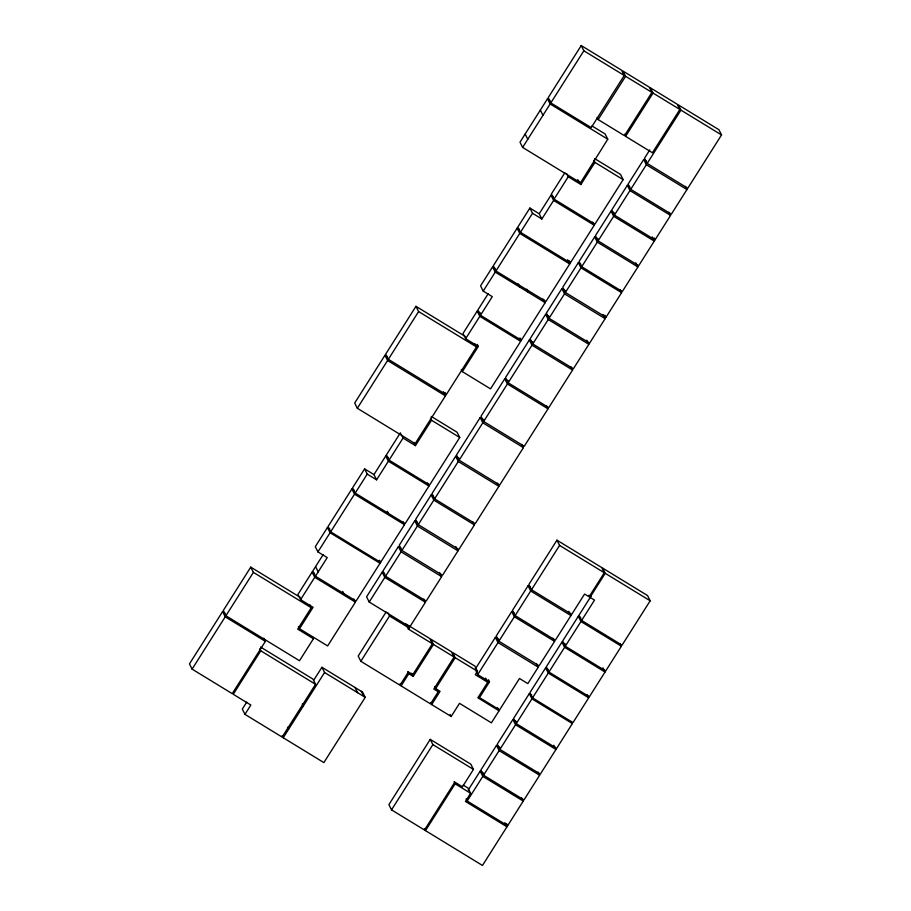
<?xml version="1.0" encoding="UTF-8"?>
<svg xmlns="http://www.w3.org/2000/svg" width="911" height="911" viewBox="0 0 911 911"><rect width="100%" height="100%" fill="white"/><g stroke="black" fill="none" stroke-linecap="round" stroke-linejoin="round"><path stroke-width="1.37" d="M323.086 554.742L312.815 570.992L315.457 576.23L356.076 601.066L380.024 563.271L378.976 561.176M315.457 576.23L327.231 557.6L317.928 551.918L315.297 546.68L327.436 527.503L329.816 528.961M224.949 613.035L222.591 611.588L189.454 663.88L192.084 669.118L232.237 693.658L265.374 641.367L263.791 638.224M300.175 597.331L250.764 567.132L223.275 610.518L225.905 615.756L299.503 660.737L313.441 638.736L312.393 636.641M387.357 356.759L384.954 355.279L354.686 403.038L357.328 408.276L415.165 443.634L445.433 395.875L443.327 391.684M465.419 336.546L415.974 306.324L385.706 354.083L388.348 359.321L446.231 394.702L476.499 346.943L474.916 343.811M549.914 100.221L547.511 98.752L519.999 142.173L522.629 147.411L580.523 182.792L607.774 139.212L605.132 133.974L591.934 125.9M581.229 45.55L548.194 97.682L550.825 102.92L591.228 127.608L624.251 75.476L621.621 70.238L581.229 45.55L583.86 50.788L624.251 75.476M192.084 669.118L225.222 616.827L222.591 611.588M225.905 615.756L253.395 572.37L250.764 567.132M357.328 408.276L387.585 360.517L384.954 355.279M388.348 359.321L418.604 311.562L415.974 306.324M522.629 147.411L550.142 103.991L547.511 98.752M550.825 102.92L583.86 50.788M354.265 490.391L351.885 488.934L328.028 526.581L330.659 531.819L380.616 562.349L404.473 524.702L402.89 521.559M373.954 474.597L385.74 455.978L388.382 461.217L376.585 479.835L373.954 474.597L364.594 468.88L352.568 487.863L355.199 493.102L405.144 523.631L428.979 486.03L427.396 482.887M494.946 268.289L492.6 266.877L480.575 285.86L483.206 291.099L492.282 296.644L480.496 315.263L521.354 340.247L545.188 302.634L543.605 299.503M519.521 229.606L517.141 228.16L493.306 265.761L495.948 271L545.974 301.404L569.717 263.928L567.61 259.737M539.221 213.766L550.984 195.193L553.626 200.431L541.851 219.004L539.221 213.766L529.883 208.05L517.812 227.078L520.454 232.316L570.4 262.846L594.223 225.245L592.651 222.102M317.928 551.918L330.078 532.741L327.436 527.503M330.659 531.819L354.516 494.172L351.885 488.934M355.199 493.102L367.235 474.107L364.594 468.88M483.206 291.099L495.242 272.116L492.6 266.877M495.948 271L519.771 233.398L517.141 228.16M520.454 232.316L532.514 213.288L529.883 208.05M259.737 648.723L260.785 650.818L233.25 694.284L250.844 705.034L244.945 714.349L282.114 737.067L315.559 684.286L312.917 679.059L260.535 647.038M598.14 119.58L625.584 76.285L622.942 71.047L649.281 87.149L651.923 92.387L624.479 135.682L598.14 119.58L597.092 117.485M480.78 313.304L477.182 311.095L463.004 333.472L465.635 338.71L478.298 346.453L462.344 371.631L490.551 388.86L520.682 341.318L519.099 338.175M488.182 293.741L477.854 310.025L480.496 315.263M564.866 172.726L551.428 193.918L554.07 199.156L594.94 224.129L623.135 179.638L620.493 174.4L594.644 158.605M314.511 573.52L312.12 572.051L297.943 594.428L300.573 599.666L313.077 607.307L299.503 628.727L327.653 645.933L355.404 602.137L353.821 598.994M400.396 432.827L386.412 454.896L389.054 460.135L429.65 484.959L459.736 437.485L457.106 432.247L431.256 416.452M465.635 338.71L479.812 316.333L477.182 311.095M554.07 199.156L568.248 176.78L566.665 173.637M300.573 599.666L314.75 577.289L312.12 572.051M389.054 460.135L403.038 438.066L400.931 433.875M246.733 702.13L242.303 709.111L244.945 714.349M309.66 604.585L311.243 607.728L297.692 629.114L313.441 638.736M403.038 438.066L415.439 445.65L431.529 420.256L430.482 418.16M568.248 176.78L580.911 184.523L594.929 162.397L593.881 160.302M625.595 136.365L653.039 93.07L650.397 87.832L677.237 104.23L679.868 109.468L652.435 152.763L625.595 136.365L624.547 134.27M313.578 680.449L321.936 667.273L362.578 692.109L365.22 697.348L323.872 762.598L283.23 737.751L282.171 735.655M384.579 573.657L382.187 572.188L366.586 596.819L369.217 602.046L409.825 626.87L425.426 602.251L423.843 599.108M400.806 548.046L398.414 546.577L382.927 571.015L385.569 576.253L426.166 601.066L441.653 576.64L439.546 572.45M417.158 522.242L414.767 520.785L399.28 545.222L401.91 550.46L442.518 575.274L458.005 550.836L455.899 546.646M433.579 496.324L431.188 494.867L415.632 519.418L418.263 524.656L458.871 549.481L474.426 524.918L472.843 521.775M459.235 458.461L455.648 456.263L431.973 493.625L434.604 498.864L475.212 523.677L498.886 486.326L497.304 483.183M483.752 419.755L480.177 417.568L456.479 454.953L459.121 460.192L499.718 485.005L523.415 447.62L521.832 444.477M508.349 380.957L504.762 378.76L481.019 416.236L483.65 421.474L524.258 446.288L548.001 408.823L546.418 405.68M532.935 342.149L529.348 339.951L505.525 377.553L508.156 382.791L548.764 407.616L572.586 370.014L571.015 366.871M549.208 316.47L545.621 314.284L530.134 338.721L532.776 343.959L573.372 368.773L588.859 344.335L586.752 340.145M565.469 290.803L561.893 288.605L546.406 313.042L549.037 318.281L589.645 343.094L605.132 318.668L603.025 314.477M580.751 264.076L578.36 262.619L562.759 287.25L565.389 292.488L605.997 317.301L621.598 292.67L620.027 289.527M598.242 239.081L594.667 236.894L579.077 261.491L581.708 266.729L622.315 291.543L637.905 266.946L635.798 262.755M614.618 213.242L611.042 211.056L595.452 235.653L598.083 240.891L638.691 265.705L654.28 241.108L652.174 236.917M629.717 186.789L627.337 185.332L611.793 209.86L614.424 215.098L655.032 239.912L670.576 215.395L668.993 212.252M646.093 160.962L643.701 159.505L628.123 184.09L630.754 189.329L671.361 214.153L686.94 189.556L685.357 186.413M649.794 149.894L644.544 158.184L647.174 163.422L687.782 188.235L721.546 134.942L718.916 129.704L678.308 104.89L680.95 110.129L721.546 134.942M283.23 737.751L324.567 672.512L321.936 667.273M369.217 602.046L384.818 577.426L382.187 572.188M385.569 576.253L401.056 551.815L398.414 546.577M401.91 550.46L417.397 526.023L414.767 520.785M418.263 524.656L433.83 500.105L431.188 494.867M434.604 498.864L458.279 461.501L455.648 456.263M459.121 460.192L482.807 422.806L480.177 417.568M483.65 421.474L507.393 383.998L504.762 378.76M508.156 382.791L531.99 345.189L529.348 339.951M532.776 343.959L548.251 319.522L545.621 314.284M549.037 318.281L564.524 293.843L561.893 288.605M565.389 292.488L581.002 267.845L578.36 262.619M581.708 266.729L597.297 242.132L594.667 236.894M598.083 240.891L613.672 216.294L611.042 211.056M614.424 215.098L629.968 190.57L627.337 185.332M630.754 189.329L646.343 164.743L643.701 159.505M647.174 163.422L680.95 110.129M386.127 611.953L358.194 656.045L360.824 661.284L399.986 685.22L408.379 671.965L412.797 674.675L432.395 643.758L429.764 638.52L405.782 623.864L408.413 629.102L432.395 643.758M360.824 661.284L389.521 616.007L387.938 612.864M408.413 629.102L409.119 627.986L408.06 625.891M437.2 689.627L438.259 691.722L430.539 703.896L401.102 685.903L408.811 673.719L407.764 671.623M408.811 673.719L413.195 676.406L433.465 644.419L430.835 639.18L451.469 651.786L454.099 657.025L433.83 689.012L438.259 691.722M431.655 704.579L440.047 691.324L435.629 688.625L455.215 657.708L452.585 652.47L474.825 666.066L477.466 671.305L475.314 674.687L487.727 682.271L477.865 697.826L499.034 710.774L491.393 722.822L459.52 703.338L451.173 716.501L431.655 704.579L430.596 702.483M430.243 739.368L388.895 804.629L391.525 809.868L424.503 830.012L454.84 782.139L462.446 786.785L473.458 769.408L470.828 764.17L430.243 739.368L432.873 744.606L473.458 769.408M514.1 612.989L511.731 611.543L496.244 635.98L498.875 641.219L539.107 665.804L554.594 641.378L553.011 638.235M530.441 587.196L528.073 585.75L512.483 610.347L515.125 615.585L555.357 640.171L570.946 615.574L568.84 611.383M556.951 540.177L528.858 584.509L531.5 589.747L571.732 614.333L584.6 594.029L589.098 596.785L604.323 572.757L601.693 567.53L556.951 540.177L559.582 545.416L604.323 572.757M475.064 669.369L495.379 637.347L498.932 639.511M391.525 809.868L432.873 744.606M536.67 664.028L538.253 667.171L527.833 683.603L519.486 678.49L499.592 709.885L479.493 697.598L489.503 681.815L477.706 674.595L498.021 642.585L495.379 637.347M498.875 641.219L514.362 616.781L511.731 611.543M515.125 615.585L530.714 590.988L528.073 585.75M531.5 589.747L559.582 545.416M504.842 822.622L506.949 826.812L482.466 865.45L425.494 830.627L455.147 783.813L454.099 781.718M581.628 620.448L594.519 600.098L590.009 597.343L605.234 573.315L602.604 568.077L647.55 595.555L650.181 600.793L622.065 645.159L581.628 620.448L578.997 615.21L591.125 596.056M468.277 789.917L480.188 771.127L483.752 773.302M500.071 747.555L496.495 745.392L480.917 769.966L483.559 775.204L523.996 799.926L539.642 775.227L538.071 772.084M516.469 721.683L512.904 719.496L497.269 744.162L499.911 749.4L540.348 774.111L555.972 749.457L553.865 745.266M531.694 695.07L529.314 693.613L513.599 718.403L516.241 723.63L556.678 748.352L572.381 723.562L571.322 721.466M548.012 669.3L545.643 667.843L529.929 692.633L532.559 697.872L572.996 722.594L588.711 697.792L587.128 694.66M565.537 644.259L561.962 642.084L546.293 666.806L548.934 672.045L589.371 696.756L605.041 672.033L602.934 667.843M580.694 617.738L578.314 616.28L562.645 641.002L565.275 646.241L605.713 670.963L621.382 646.229L620.334 644.145M463.221 785.123L467.981 788.026L470.611 793.265L465.441 801.441L506.949 826.812M521.684 797.934L523.256 801.076L507.632 825.742L467.195 801.031L482.819 776.366L480.188 771.127M483.559 775.204L499.126 750.63L496.495 745.392M499.911 749.4L515.535 724.735L512.904 719.496M516.241 723.63L531.944 698.851L529.314 693.613M532.559 697.872L548.274 673.081L545.643 667.843M548.934 672.045L564.604 647.311L561.962 642.084M565.275 646.241L580.945 621.518L578.314 616.28M495.242 272.116L545.188 302.634M499.126 750.63L539.642 775.227M324.567 672.512L365.22 697.348M625.584 76.285L651.923 92.387M653.039 93.07L679.868 109.468M550.142 103.991L607.774 139.212M646.343 164.743L686.94 189.556M594.929 162.397L623.135 179.638M629.968 190.57L670.576 215.395M613.672 216.294L654.28 241.108M550.984 195.193L553.376 196.651M553.626 200.431L594.223 225.245M597.297 242.132L637.905 266.946M532.514 213.288L541.851 219.004M581.002 267.845L621.598 292.67M519.771 233.398L569.717 263.928M564.524 293.843L605.132 318.668M548.251 319.522L588.859 344.335M531.99 345.189L572.586 370.014M479.812 316.333L520.682 341.318M418.604 311.562L476.499 346.943M507.393 383.998L548.001 408.823M387.585 360.517L445.433 395.875M482.807 422.806L523.415 447.62M431.529 420.256L459.736 437.485M458.279 461.501L498.886 486.326M605.234 573.315L650.181 600.793M385.74 455.978L388.132 457.436M388.382 461.217L428.979 486.03M433.83 500.105L474.426 524.918M367.235 474.107L376.585 479.835M580.945 621.518L621.382 646.229M530.714 590.988L570.946 615.574M417.397 526.023L458.005 550.836M354.516 494.172L404.473 524.702M514.362 616.781L554.594 641.378M564.604 647.311L605.041 672.033M401.056 551.815L441.653 576.64M330.078 532.741L380.024 563.271M548.274 673.081L588.711 697.792M498.021 642.585L538.253 667.171M384.818 577.426L425.426 602.251M531.944 698.851L572.381 723.562M389.521 616.007L409.119 627.986M433.465 644.419L454.099 657.025M455.215 657.708L477.466 671.305M314.75 577.289L355.404 602.137M515.535 724.735L555.972 749.457M253.395 572.37L311.243 607.728M225.222 616.827L265.374 641.367M482.819 776.366L523.256 801.076M260.785 650.818L315.559 684.286M455.147 783.813L470.611 793.265M653.984 237.817L655.032 239.912M579.328 181.38L580.911 184.523M577.722 179.604L578.77 181.699M540.348 110.06L542.979 115.298M525.146 134.042L527.776 139.281M604.938 315.206L605.997 317.301M569.352 260.751L570.4 262.846M542.945 299.093L544.527 302.236M526.82 289.231L528.403 292.374M518.245 283.856L519.828 286.999M520.306 338.152L521.354 340.247M477.25 344.358L478.298 346.453M588.962 595.247L590.009 597.343M461.296 369.536L462.344 371.631M445.183 392.607L446.231 394.702M413.856 442.507L415.439 445.65M488.455 679.72L489.503 681.815M485.62 678.08L487.727 682.271M497.452 707.631L499.034 710.774M476.123 671.453L477.706 674.595M387.312 511.276L388.359 513.371M379.557 560.254L380.616 562.349M506.573 823.646L507.632 825.742M450.114 714.406L451.173 716.501M434.57 686.53L435.629 688.625M411.613 673.263L413.195 676.406M466.136 798.936L467.195 801.031M400.043 683.808L401.102 685.903M342.707 591.433L343.754 593.528M315.57 566.608L318.201 571.846M361.348 691.335L363.979 696.573M354.971 687.463L357.613 692.702M424.435 828.532L425.494 830.627M298.444 626.631L299.503 628.727M302.258 703.975L303.306 706.071M287.523 727.206L288.582 729.301"/></g></svg>
